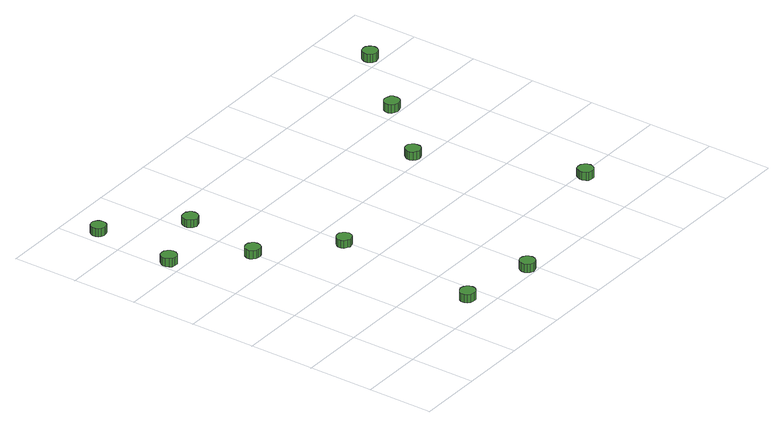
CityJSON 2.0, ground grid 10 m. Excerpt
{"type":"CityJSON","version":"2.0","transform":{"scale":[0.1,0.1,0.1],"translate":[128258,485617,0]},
"CityObjects":{
"tree1":{"type":"SolitaryVegetationObject","attributes":{"function":"something"},"geometry":[{"type":"MultiSurface","lod":"1","boundaries":[[[0,1,2,3,4,5,6,7,8,9,10,11,12,13,14]],[[15,16,17,18,19,20,21,22,23,24,25,26,27,28,29]],[[0,29,28,1]],[[1,28,27,2]],[[2,27,26,3]],[[3,26,25,4]],[[4,25,24,5]],[[5,24,23,6]],[[6,23,22,7]],[[7,22,21,8]],[[8,21,20,9]],[[9,20,19,10]],[[10,19,18,11]],[[11,18,17,12]],[[12,17,16,13]],[[13,16,15,14]],[[14,15,29,0]]]}]},
"tree2":{"type":"SolitaryVegetationObject","attributes":{"function":"something"},"geometry":[{"type":"MultiSurface","lod":"1","boundaries":[[[30,31,32,33,34,35,36,37,38,39,40,41,42,43,44]],[[45,46,47,48,49,50,51,52,53,54,55,56,57,58,59]],[[30,59,58,31]],[[31,58,57,32]],[[32,57,56,33]],[[33,56,55,34]],[[34,55,54,35]],[[35,54,53,36]],[[36,53,52,37]],[[37,52,51,38]],[[38,51,50,39]],[[39,50,49,40]],[[40,49,48,41]],[[41,48,47,42]],[[42,47,46,43]],[[43,46,45,44]],[[44,45,59,30]]]}]},
"tree3":{"type":"SolitaryVegetationObject","attributes":{"function":"something"},"geometry":[{"type":"MultiSurface","lod":"1","boundaries":[[[60,61,62,63,64,65,66,67,68,69,70,71,72,73,74]],[[75,76,77,78,79,80,81,82,83,84,85,86,87,88,89]],[[60,89,88,61]],[[61,88,87,62]],[[62,87,86,63]],[[63,86,85,64]],[[64,85,84,65]],[[65,84,83,66]],[[66,83,82,67]],[[67,82,81,68]],[[68,81,80,69]],[[69,80,79,70]],[[70,79,78,71]],[[71,78,77,72]],[[72,77,76,73]],[[73,76,75,74]],[[74,75,89,60]]]}]},
"tree4":{"type":"SolitaryVegetationObject","attributes":{"function":"something"},"geometry":[{"type":"MultiSurface","lod":"1","boundaries":[[[90,91,92,93,94,95,96,97,98,99,100,101,102,103,104]],[[105,106,107,108,109,110,111,112,113,114,115,116,117,118,119]],[[90,119,118,91]],[[91,118,117,92]],[[92,117,116,93]],[[93,116,115,94]],[[94,115,114,95]],[[95,114,113,96]],[[96,113,112,97]],[[97,112,111,98]],[[98,111,110,99]],[[99,110,109,100]],[[100,109,108,101]],[[101,108,107,102]],[[102,107,106,103]],[[103,106,105,104]],[[104,105,119,90]]]}]},
"tree5":{"type":"SolitaryVegetationObject","attributes":{"function":"something"},"geometry":[{"type":"MultiSurface","lod":"1","boundaries":[[[120,121,122,123,124,125,126,127,128,129,130,131,132,133,134]],[[135,136,137,138,139,140,141,142,143,144,145,146,147,148,149]],[[120,149,148,121]],[[121,148,147,122]],[[122,147,146,123]],[[123,146,145,124]],[[124,145,144,125]],[[125,144,143,126]],[[126,143,142,127]],[[127,142,141,128]],[[128,141,140,129]],[[129,140,139,130]],[[130,139,138,131]],[[131,138,137,132]],[[132,137,136,133]],[[133,136,135,134]],[[134,135,149,120]]]}]},
"tree6":{"type":"SolitaryVegetationObject","attributes":{"function":"something"},"geometry":[{"type":"MultiSurface","lod":"1","boundaries":[[[150,151,152,153,154,155,156,157,158,159,160,161,162,163,164]],[[165,166,167,168,169,170,171,172,173,174,175,176,177,178,179]],[[150,179,178,151]],[[151,178,177,152]],[[152,177,176,153]],[[153,176,175,154]],[[154,175,174,155]],[[155,174,173,156]],[[156,173,172,157]],[[157,172,171,158]],[[158,171,170,159]],[[159,170,169,160]],[[160,169,168,161]],[[161,168,167,162]],[[162,167,166,163]],[[163,166,165,164]],[[164,165,179,150]]]}]},
"tree7":{"type":"SolitaryVegetationObject","attributes":{"function":"something"},"geometry":[{"type":"MultiSurface","lod":"1","boundaries":[[[180,181,182,183,184,185,186,187,188,189,190,191,192,193,194]],[[195,196,197,198,199,200,201,202,203,204,205,206,207,208,209]],[[180,209,208,181]],[[181,208,207,182]],[[182,207,206,183]],[[183,206,205,184]],[[184,205,204,185]],[[185,204,203,186]],[[186,203,202,187]],[[187,202,201,188]],[[188,201,200,189]],[[189,200,199,190]],[[190,199,198,191]],[[191,198,197,192]],[[192,197,196,193]],[[193,196,195,194]],[[194,195,209,180]]]}]},
"tree8":{"type":"SolitaryVegetationObject","attributes":{"function":"something"},"geometry":[{"type":"MultiSurface","lod":"1","boundaries":[[[210,211,212,213,214,215,216,217,218,219,220,221,222,223,224]],[[225,226,227,228,229,230,231,232,233,234,235,236,237,238,239]],[[210,239,238,211]],[[211,238,237,212]],[[212,237,236,213]],[[213,236,235,214]],[[214,235,234,215]],[[215,234,233,216]],[[216,233,232,217]],[[217,232,231,218]],[[218,231,230,219]],[[219,230,229,220]],[[220,229,228,221]],[[221,228,227,222]],[[222,227,226,223]],[[223,226,225,224]],[[224,225,239,210]]]}]},
"tree9":{"type":"SolitaryVegetationObject","attributes":{"function":"something"},"geometry":[{"type":"MultiSurface","lod":"1","boundaries":[[[240,241,242,243,244,245,246,247,248,249,250,251,252,253,254]],[[255,256,257,258,259,260,261,262,263,264,265,266,267,268,269]],[[240,269,268,241]],[[241,268,267,242]],[[242,267,266,243]],[[243,266,265,244]],[[244,265,264,245]],[[245,264,263,246]],[[246,263,262,247]],[[247,262,261,248]],[[248,261,260,249]],[[249,260,259,250]],[[250,259,258,251]],[[251,258,257,252]],[[252,257,256,253]],[[253,256,255,254]],[[254,255,269,240]]]}]},
"tree10":{"type":"SolitaryVegetationObject","attributes":{"function":"something"},"geometry":[{"type":"MultiSurface","lod":"1","boundaries":[[[270,271,272,273,274,275,276,277,278,279,280,281,282,283,284]],[[285,286,287,288,289,290,291,292,293,294,295,296,297,298,299]],[[270,299,298,271]],[[271,298,297,272]],[[272,297,296,273]],[[273,296,295,274]],[[274,295,294,275]],[[275,294,293,276]],[[276,293,292,277]],[[277,292,291,278]],[[278,291,290,279]],[[279,290,289,280]],[[280,289,288,281]],[[281,288,287,282]],[[282,287,286,283]],[[283,286,285,284]],[[284,285,299,270]]]}]},
"tree11":{"type":"SolitaryVegetationObject","attributes":{"function":"something"},"geometry":[{"type":"MultiSurface","lod":"1","boundaries":[[[300,301,302,303,304,305,306,307,308,309,310,311,312,313,314]],[[315,316,317,318,319,320,321,322,323,324,325,326,327,328,329]],[[300,329,328,301]],[[301,328,327,302]],[[302,327,326,303]],[[303,326,325,304]],[[304,325,324,305]],[[305,324,323,306]],[[306,323,322,307]],[[307,322,321,308]],[[308,321,320,309]],[[309,320,319,310]],[[310,319,318,311]],[[311,318,317,312]],[[312,317,316,313]],[[313,316,315,314]],[[314,315,329,300]]]}]}
},
"vertices":[
[24,422,18],[23,426,18],[20,430,18],[16,433,18],[11,433,18],[6,432,18],[3,428,18],[1,424,18],[1,419,18],[3,415,18],[6,411,18],[11,410,18],[16,410,18],[20,413,18],[23,417,18],[23,417,5],[20,413,5],[16,410,5],[11,410,5],[6,411,5],[3,415,5],[1,419,5],[1,424,5],[3,428,5],[6,432,5],[11,433,5],[16,433,5],[20,430,5],[23,426,5],[24,422,5],
[26,543,22],[25,547,22],[23,551,22],[18,554,22],[14,554,22],[9,553,22],[6,549,22],[4,545,22],[4,540,22],[6,536,22],[9,533,22],[14,532,22],[18,532,22],[23,534,22],[25,538,22],[25,538,9],[23,534,9],[18,532,9],[14,532,9],[9,533,9],[6,536,9],[4,540,9],[4,545,9],[6,549,9],[9,553,9],[14,554,9],[18,554,9],[23,551,9],[25,547,9],[26,543,9],
[185,31,19],[184,36,19],[181,40,19],[177,42,19],[172,43,19],[167,41,19],[163,38,19],[161,34,19],[161,29,19],[163,24,19],[167,21,19],[172,20,19],[177,20,19],[181,23,19],[184,26,19],[184,26,6],[181,23,6],[177,20,6],[172,20,6],[167,21,6],[163,24,6],[161,29,6],[161,34,6],[163,38,6],[167,41,6],[172,43,6],[177,42,6],[181,40,6],[184,36,6],[185,31,6],
[108,340,18],[107,344,18],[104,348,18],[100,351,18],[95,351,18],[91,350,18],[87,347,18],[85,342,18],[85,337,18],[87,333,18],[91,330,18],[95,329,18],[100,329,18],[104,331,18],[107,335,18],[107,335,5],[104,331,5],[100,329,5],[95,329,5],[91,330,5],[87,333,5],[85,337,5],[85,342,5],[87,347,5],[91,350,5],[95,351,5],[100,351,5],[104,348,5],[107,344,5],[108,340,5],
[125,458,18],[124,462,18],[121,466,18],[117,469,18],[112,469,18],[107,468,18],[104,465,18],[102,460,18],[102,455,18],[104,451,18],[107,448,18],[112,446,18],[117,447,18],[121,449,18],[124,453,18],[124,453,6],[121,449,6],[117,447,6],[112,446,6],[107,448,6],[104,451,6],[102,455,6],[102,460,6],[104,465,6],[107,468,6],[112,469,6],[117,469,6],[121,466,6],[124,462,6],[125,458,6],
[205,255,17],[204,259,17],[201,263,17],[197,266,17],[192,266,17],[188,265,17],[184,261,17],[182,257,17],[182,252,17],[184,248,17],[188,245,17],[192,243,17],[197,244,17],[201,246,17],[204,250,17],[204,250,5],[201,246,5],[197,244,5],[192,243,5],[188,245,5],[184,248,5],[182,252,5],[182,257,5],[184,261,5],[188,265,5],[192,266,5],[197,266,5],[201,263,5],[204,259,5],[205,255,5],
[302,14,16],[301,19,16],[298,23,16],[294,25,16],[289,26,16],[284,24,16],[281,21,16],[279,16,16],[279,11,16],[281,7,16],[284,4,16],[289,2,16],[294,3,16],[298,5,16],[301,9,16],[301,9,3],[298,5,3],[294,3,3],[289,2,3],[284,4,3],[281,7,3],[279,11,3],[279,16,3],[281,21,3],[284,24,3],[289,26,3],[294,25,3],[298,23,3],[301,19,3],[302,14,3],
[451,316,17],[451,320,17],[448,324,17],[444,327,17],[439,327,17],[435,326,17],[431,322,17],[429,318,17],[429,313,17],[431,309,17],[435,306,17],[439,304,17],[444,305,17],[448,307,17],[451,311,17],[451,311,4],[448,307,4],[444,305,4],[439,304,4],[435,306,4],[431,309,4],[429,313,4],[429,318,4],[431,322,4],[435,326,4],[439,327,4],[444,327,4],[448,324,4],[451,320,4],[451,316,4],
[544,89,19],[543,94,19],[540,98,19],[536,101,19],[531,101,19],[526,100,19],[523,96,19],[521,92,19],[521,87,19],[523,82,19],[526,79,19],[531,78,19],[536,78,19],[540,81,19],[543,85,19],[543,85,6],[540,81,6],[536,78,6],[531,78,6],[526,79,6],[523,82,6],[521,87,6],[521,92,6],[523,96,6],[526,100,6],[531,101,6],[536,101,6],[540,98,6],[543,94,6],[544,89,6],
[538,413,17],[537,418,17],[534,422,17],[529,424,17],[525,425,17],[520,423,17],[516,420,17],[514,416,17],[514,411,17],[516,406,17],[520,403,17],[525,402,17],[529,402,17],[534,404,17],[537,408,17],[537,408,4],[534,404,4],[529,402,4],[525,402,4],[520,403,4],[516,406,4],[514,411,4],[514,416,4],[516,420,4],[520,423,4],[525,425,4],[529,424,4],[534,422,4],[537,418,4],[538,413,4],
[624,512,21],[623,517,21],[620,520,21],[616,523,21],[611,523,21],[606,522,21],[603,519,21],[601,514,21],[601,509,21],[603,505,21],[606,502,21],[611,500,21],[616,501,21],[620,503,21],[623,507,21],[623,507,8],[620,503,8],[616,501,8],[611,500,8],[606,502,8],[603,505,8],[601,509,8],[601,514,8],[603,519,8],[606,522,8],[611,523,8],[616,523,8],[620,520,8],[623,517,8],[624,512,8]
]}
